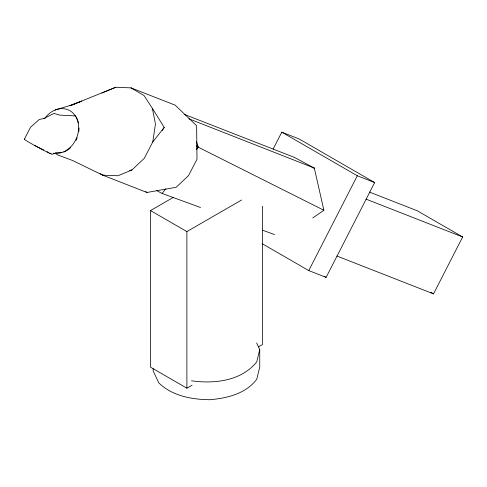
<?xml version="1.0" encoding="UTF-8"?>
<svg xmlns="http://www.w3.org/2000/svg" width="487" height="487" viewBox="0 0 487 487"><rect width="100%" height="100%" fill="white"/><g stroke="black" fill="none" stroke-linecap="round" stroke-linejoin="round"><path stroke-width="0.73" d="M45.121 117.97A23.053 18.78 -66.5 0 1 77.75 121.275A23.053 18.78 -66.5 0 1 55.293 153.448L58.081 155.055L72.496 160.473L102.739 175.162L117.957 175.752L131.904 169.987L144.28 158.33L152.784 141.93L155.444 123.978L152.407 108.418L144.03 95.531L130.985 87.867L115.766 87.276L69.927 105.795M152.169 109.904L152.407 108.418L164.229 127.417L162.195 130.571M256.631 342.951L259.741 349.569L256.74 361.878C241.369 381.053 214.304 384.066 191.446 380.791M24.35 139.3L30.523 127.247L39.258 119.485L45.06 118.25M273.122 149.101L281.79 132.166L299.146 138.965L374.661 182.558L326.12 277.383L308.764 270.583L262.548 243.902M308.764 270.583L357.306 175.764L374.661 182.558M336.943 256.046L433.527 293.868L462.65 236.974L417.341 210.816L369.402 192.042M156.79 190.654L162.116 193.461L165.836 188.725M196.529 149.637L198.392 147.269L196.401 141.662M152.784 141.93L164.229 127.417M312.77 217.933L323.885 210.262L314.316 168.07L294.379 157.38L184.317 114.384M192.097 385.18L186.892 388.188L150.495 367.174L150.495 210.567L173.281 197.412M150.495 210.567L186.892 231.581L241.576 200.011M258.5 346.841L262.408 344.589L262.408 206.232M196.383 148.322L198.392 147.269L323.885 210.262M43.477 118.682L53.99 113.428L59.743 115.121L75.442 115.906A23.053 19.303 -66.9 0 1 78.468 122.998M101.82 93.041L115.766 87.276M70.798 105.515L81.767 101.113L69.306 105.722L55.043 110.05M129.664 170.389L131.904 169.987M100.127 173.628L102.739 175.162L146.952 192.475L176.117 187.3L188.499 175.643L196.998 159.243L196.626 125.731L175.198 105.18L130.985 87.867L132.056 88.89M55.189 152.79L61.636 152.254M24.685 139.203A16.077 0.67 28.3 0 0 32.227 144.128A16.077 0.67 28.3 0 0 49.65 153.265L51.062 153.271M53.18 153.283L54.599 153.295L52.115 154.318L49.644 153.265M102.739 175.162L104.248 175.326M312.1 167.625L314.316 168.07L188.901 118.798M162.116 193.461L200.528 207.511M262.414 230.144L274.504 234.57M366.066 199.153L462.65 236.974M196.304 146.417L198.392 147.269L196.237 145.12M34.9 145.613L43.714 150.014M47.105 151.701L48.463 152.376M281.79 132.166L357.306 175.764M430.898 292.352L433.527 293.868M324.165 276.251L326.12 277.383M145.741 191.592L146.952 192.475M259.741 349.569L259.741 367.009L256.74 379.318C245.631 393.843 227.149 398.196 209.83 399.724C191.592 399.462 172.288 396.053 158.756 382.819L153.161 370.911L153.161 368.635M186.892 231.581L186.892 388.188M79.028 127.953A23.053 19.303 -66.9 0 1 78.797 131.593M77.177 137.833A23.053 19.303 -66.9 0 1 76.002 140.439M70.505 147.713A23.053 19.303 -66.9 0 1 63.791 152.072"/></g></svg>
